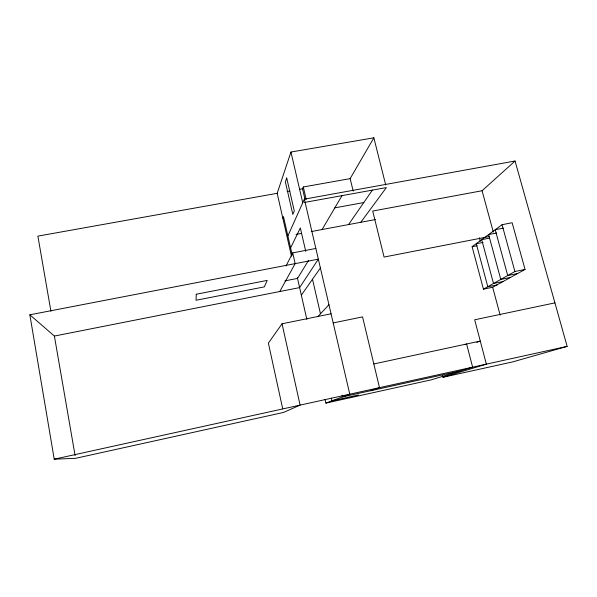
<?xml version="1.0" encoding="UTF-8"?>
<svg xmlns="http://www.w3.org/2000/svg" width="597" height="597" viewBox="0 0 597 597"><rect width="100%" height="100%" fill="white"/><g stroke="black" fill="none" stroke-linecap="round" stroke-linejoin="round"><path stroke-width="0.9" d="M291.463 256.165L277.18 193.309L290.955 152.041L373.856 137.817L385.699 184.921M282.829 218.159L283.463 216.547L292.239 255.135M305.007 199.361L302.537 188.771L303.298 186.98L350.148 178.615L373.856 137.817M287.873 235.949L304.366 199.144L515.054 161.018L567.15 346.379L512.719 361.886L442.996 377.267L442.541 375.468M290.597 247.927L300.343 227.942L305.754 251.419M286.038 265.949L292.709 252.882L315.85 248.464M279.762 291.523L295.157 263.635L292.709 252.882M322.082 229.539L342.014 195.637M308.619 260.285L297.53 278.411L284.911 280.874M348.573 224.569L372.371 190.122M301.343 295.164L320.395 267.971M331.066 313.798L282.038 323.79L268.381 343.118L282.724 408.848M360.797 222.278L386.371 187.585L304.567 202.435M317.955 316.514L328.947 304.701M489.062 236.584L384.08 257.053L372.707 211.047L482.07 190.741L515.054 161.018M502.062 224.696L472.115 246.688L483.443 289.149L492.667 287.261L525.047 269.434L512.129 222.748L502.062 224.696L514.898 271.493L483.443 289.149M464.951 344.656L466.6 343.999L472.623 367.17L431.183 379.871L325.895 403.102L325.067 399.468M476.824 342.394L479.413 341.394M325.895 403.102L349.782 394.184L304.366 199.144M370.827 390.677L379.491 387.647L362.558 316.888L333.193 322.925M442.996 377.267L486.354 364.148L474.682 319.783L554.919 302.873M29.85 314.806L54.387 336.059L299.619 287.597L318.343 259.158L29.85 314.806L54.23 459.183L567.15 346.379M459.906 371.065L342.439 396.923L342.014 395.11M358.491 394.983L331.992 400.826L331.372 398.102M373.819 363.954L480.279 341.059M510.517 277.433L500.786 279.418L488.63 234.561L496.54 233.024M503.032 281.553L493.51 283.5L481.704 239.643L489.443 238.136M497.167 284.896L487.816 286.814L476.287 243.748L483.04 242.427M514.898 271.493L525.047 269.434M517.644 273.508L507.711 275.53L495.219 229.718L503.293 228.151M472.115 246.688L477.115 245.71M295.978 234.427L301.373 233.412M311.283 231.561L375.446 219.539M334.827 207.86L363.797 202.54M277.18 193.309L37.887 236.128L50.917 311.253M287.142 191.525L289.858 191.04M299.821 189.256L302.537 188.771M54.23 459.183L75.573 458.324L283.508 412.452L300.097 405.109L282.038 323.79M482.07 190.741L493.294 231.987M479.354 237.718L480.316 241.307M492.667 287.261L500.152 315.134M350.148 178.615L353.193 191.092M303.298 186.98L306.194 199.413M290.955 152.041L302.746 202.771M312.5 279.239L320.47 313.806M297.358 277.665L306.865 319.462M54.387 336.059L75.103 455.593M196.264 294.239L196.04 300.269L264.329 286.873L267.195 280.403L196.264 294.239M286.717 178.04L285.366 181.913L292.828 214.42L294.299 210.987L286.717 178.04"/></g></svg>
